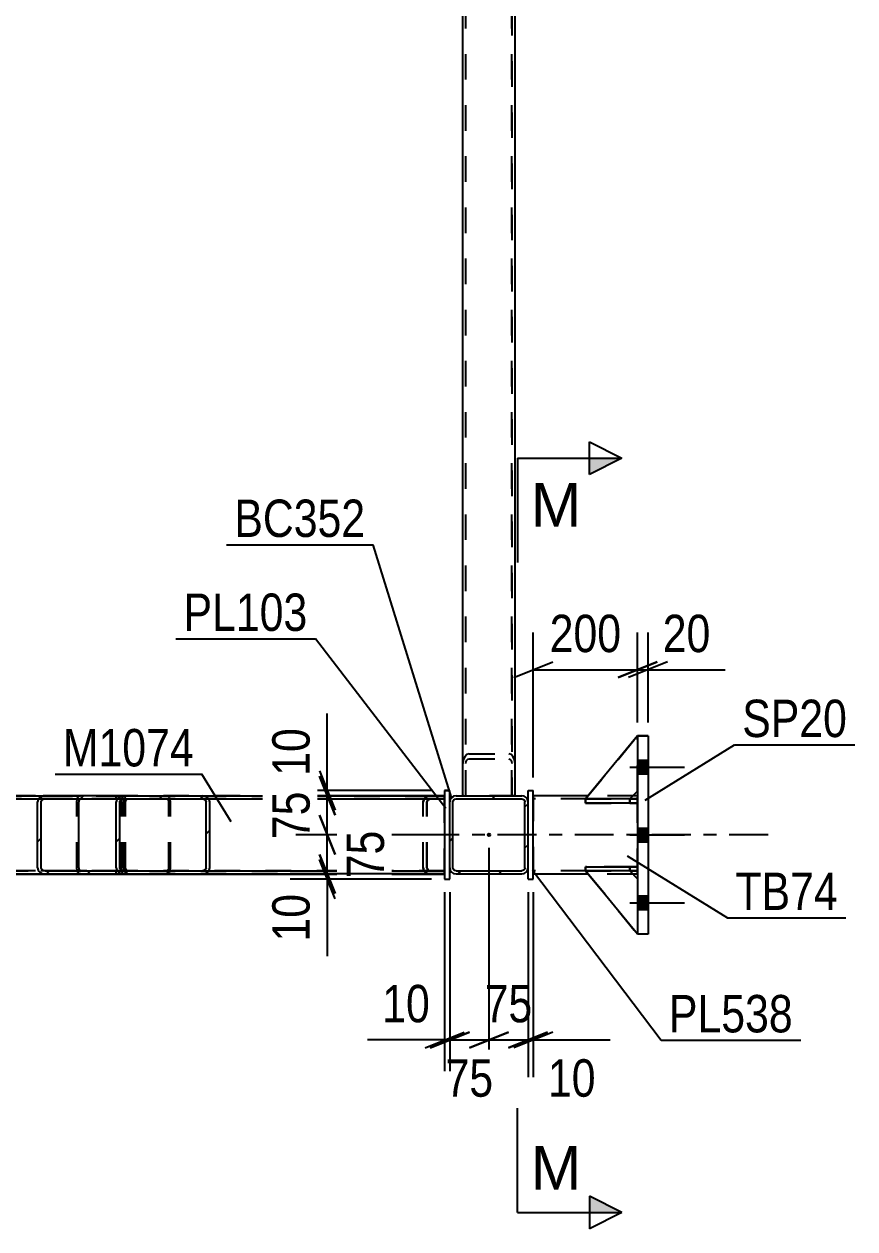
# Model space of a CAD drawing. Header units: millimetres. Extents: x -787 to 402, y -866 to -25.
# Drawn here: x 168.7 to 232.4, y -541.2 to -448.9 of the extents above; entities that cross this region are included whole.
import ezdxf

# ---------------------------------------------------------------- set-up
doc = ezdxf.new("R2010")
doc.units = ezdxf.units.MM
doc.linetypes.add('DXK_LINE_DOT2', pattern=[3.9198, 1.9599, -1.9599])
doc.linetypes.add('DXK_LINE_DOT3', pattern=[5.9187, 2.979, -0.9799, 0.9799, -0.9799])
doc.styles.add('Arial', font='arial.ttf', dxfattribs={"height": 0.2})
doc.styles.add('Arial Narrow', font='ARIALN.TTF', dxfattribs={"height": 0.2})

# ---------------------------------------------------------------- blocks, each defined once
blk = doc.blocks.new('Part-569028579-84318 - 84218')
at = {"color": 2, "linetype": 'Continuous'}
for p, q in [((200.903, -507.581), (201.303, -507.581)), ((200.903, -507.581), (200.903, -514.381)), ((201.303, -508.461), (201.303, -507.581)), ((201.303, -514.381), (201.303, -513.501)), ((200.903, -514.381), (201.303, -514.381))]:
    blk.add_line(p, q, dxfattribs=at)
at = {"color": 7, "linetype": 'DXK_LINE_DOT2'}
for p, q in [((201.303, -507.581), (200.903, -507.581)), ((201.303, -507.581), (201.303, -507.581)), ((201.303, -513.501), (201.303, -508.461)), ((200.903, -514.381), (201.303, -514.381))]:
    blk.add_line(p, q, dxfattribs=at)
blk = doc.blocks.new('Part-569028579-84336 - 84218')
at = {"color": 2, "linetype": 'Continuous'}
for p, q in [((215.703, -503.385), (216.503, -503.385)), ((215.703, -503.385), (215.703, -503.385)), ((215.703, -503.385), (215.703, -518.585)), ((216.503, -503.385), (216.503, -503.385)), ((216.503, -503.385), (216.503, -518.585)), ((216.503, -518.585), (215.703, -518.585))]:
    blk.add_line(p, q, dxfattribs=at)
at = {"color": 7, "linetype": 'DXK_LINE_DOT2'}
for p, q in [((216.503, -503.385), (215.703, -503.385)), ((215.703, -503.385), (215.703, -503.385)), ((216.503, -503.385), (216.503, -503.385)), ((216.503, -518.585), (215.703, -518.585))]:
    blk.add_line(p, q, dxfattribs=at)
blk = doc.blocks.new('Part-569028579-84247 - 84218')
at = {"linetype": 'Continuous'}
h = blk.add_hatch(dxfattribs=at)
h.set_pattern_fill('', scale=0.7, style=0, pattern_type=0)
h.set_pattern_definition([(45, (176.0824, -508.0173), (-1.57154, 1.57154), [])])
h.paths.add_polyline_path([(176.302, -507.981), (176.082, -508.017), (175.896, -508.121), (175.771, -508.277), (175.728, -508.461), (175.728, -513.501), (175.771, -513.684), (175.896, -513.84), (176.082, -513.944), (176.302, -513.981), (182.335, -513.981), (182.555, -513.944), (182.741, -513.84), (182.866, -513.684), (182.909, -513.501), (182.909, -508.461), (182.866, -508.277), (182.741, -508.121), (182.555, -508.017), (182.335, -507.981)])
h.paths.add_polyline_path([(182.335, -508.221), (182.445, -508.239), (182.538, -508.291), (182.6, -508.369), (182.622, -508.461), (182.622, -513.501), (182.6, -513.593), (182.538, -513.67), (182.445, -513.722), (182.335, -513.741), (176.302, -513.741), (176.192, -513.722), (176.099, -513.67), (176.037, -513.593), (176.015, -513.501), (176.015, -508.461), (176.037, -508.369), (176.099, -508.291), (176.192, -508.239), (176.302, -508.221)])
at = {"color": 2, "linetype": 'Continuous'}
for p, q in [((151.344, -507.981), (170.272, -507.981)), ((175.728, -507.981), (176.302, -507.981)), ((175.771, -508.277), (175.728, -508.461)), ((175.728, -513.501), (175.728, -508.461)), ((176.015, -508.461), (176.037, -508.369)), ((176.015, -513.501), (176.015, -508.461)), ((176.037, -508.369), (176.099, -508.291)), ((176.302, -507.981), (176.082, -508.017)), ((176.099, -508.291), (176.192, -508.239)), ((176.192, -508.239), (176.302, -508.221)), ((176.302, -507.981), (182.335, -507.981)), ((176.302, -508.221), (182.335, -508.221)), ((182.555, -508.017), (182.335, -507.981)), ((182.335, -508.221), (182.445, -508.239)), ((182.445, -508.239), (182.538, -508.291)), ((182.538, -508.291), (182.6, -508.369)), ((182.6, -508.369), (182.622, -508.461)), ((182.622, -513.501), (182.622, -508.461)), ((182.909, -508.461), (182.866, -508.277)), ((182.909, -513.501), (182.909, -508.461)), ((151.344, -513.981), (170.272, -513.981)), ((175.728, -513.501), (175.771, -513.684)), ((175.728, -513.981), (176.302, -513.981)), ((176.037, -513.593), (176.015, -513.501)), ((176.099, -513.67), (176.037, -513.593)), ((176.082, -513.944), (176.302, -513.981)), ((176.192, -513.722), (176.099, -513.67)), ((176.302, -513.741), (176.192, -513.722)), ((176.302, -513.741), (182.335, -513.741)), ((176.302, -513.981), (182.335, -513.981)), ((182.445, -513.722), (182.335, -513.741)), ((182.335, -513.981), (182.555, -513.944)), ((182.538, -513.67), (182.445, -513.722)), ((182.6, -513.593), (182.538, -513.67)), ((182.622, -513.501), (182.6, -513.593)), ((182.866, -513.684), (182.909, -513.501))]:
    blk.add_line(p, q, dxfattribs=at)
at = {"color": 7, "linetype": 'DXK_LINE_DOT2'}
for p, q in [((151.344, -513.981), (151.344, -507.981)), ((151.344, -507.981), (182.335, -507.981)), ((176.302, -508.221), (151.344, -508.221)), ((151.344, -508.221), (151.344, -508.221)), ((151.344, -508.221), (152.775, -508.221)), ((152.775, -507.981), (152.994, -508.017)), ((152.775, -508.221), (182.335, -508.221)), ((152.884, -508.239), (152.775, -508.221)), ((152.978, -508.291), (152.884, -508.239)), ((153.04, -508.369), (152.978, -508.291)), ((153.062, -508.461), (153.04, -508.369)), ((153.062, -513.501), (153.062, -508.461)), ((153.305, -508.277), (153.349, -508.461)), ((153.349, -513.501), (153.349, -508.461)), ((170.272, -507.981), (175.728, -507.981)), ((151.344, -513.741), (182.335, -513.741)), ((151.344, -513.741), (176.302, -513.741)), ((151.344, -513.981), (152.775, -513.981)), ((152.775, -513.741), (152.884, -513.722)), ((152.994, -513.944), (152.775, -513.981)), ((152.775, -513.981), (182.335, -513.981)), ((152.884, -513.722), (152.978, -513.67)), ((152.978, -513.67), (153.04, -513.593)), ((153.04, -513.593), (153.062, -513.501)), ((153.349, -513.501), (153.305, -513.684)), ((170.272, -513.981), (175.728, -513.981))]:
    blk.add_line(p, q, dxfattribs=at)
for centre, start, end in [((152.831, -508.529), 27.9463, 72.29883), ((152.831, -513.433), 287.70117, 332.0537)]:
    blk.add_arc(centre, 0.537, start, end, dxfattribs=at)
at = {"color": 2, "linetype": 'Continuous'}
for centre, start, end in [((176.246, -508.529), 107.70118, 152.05372), ((182.392, -508.529), 27.94632, 72.29883), ((176.246, -513.433), 207.94632, 252.29883), ((182.392, -513.433), 287.70118, 332.05372)]:
    blk.add_arc(centre, 0.537, start, end, dxfattribs=at)
blk = doc.blocks.new('Part-569028579-84248 - 84218')
at = {"linetype": 'Continuous'}
h = blk.add_hatch(dxfattribs=at)
h.set_pattern_fill('', scale=0.7, style=0, pattern_type=0)
h.set_pattern_definition([(45, (170.0518, -508.0173), (-1.57154, 1.57154), [])])
h.paths.add_polyline_path([(170.272, -507.981), (170.052, -508.017), (169.865, -508.121), (169.741, -508.277), (169.697, -508.461), (169.697, -513.501), (169.741, -513.684), (169.865, -513.84), (170.052, -513.944), (170.272, -513.981), (175.728, -513.981), (175.728, -513.741), (170.272, -513.741), (170.162, -513.722), (170.069, -513.67), (170.006, -513.593), (169.984, -513.501), (169.984, -508.461), (170.006, -508.369), (170.069, -508.291), (170.162, -508.239), (170.272, -508.221), (175.728, -508.221), (175.728, -507.981)])
at = {"color": 2, "linetype": 'Continuous'}
for p, q in [((169.741, -508.277), (169.697, -508.461)), ((169.697, -513.501), (169.697, -508.461)), ((169.984, -508.461), (170.006, -508.369)), ((169.984, -513.501), (169.984, -508.461)), ((170.006, -508.369), (170.069, -508.291)), ((170.272, -507.981), (170.052, -508.017)), ((170.069, -508.291), (170.162, -508.239)), ((170.162, -508.239), (170.272, -508.221)), ((175.728, -507.981), (170.272, -507.981)), ((170.272, -508.221), (175.728, -508.221)), ((172.867, -508.369), (172.856, -508.461)), ((172.856, -513.501), (172.856, -508.461)), ((172.898, -508.291), (172.867, -508.369)), ((172.945, -508.239), (172.898, -508.291)), ((173, -508.221), (172.945, -508.239)), ((175.728, -508.221), (175.728, -507.981)), ((169.697, -513.501), (169.741, -513.684)), ((170.006, -513.593), (169.984, -513.501)), ((170.069, -513.67), (170.006, -513.593)), ((170.052, -513.944), (170.272, -513.981)), ((170.162, -513.722), (170.069, -513.67)), ((170.272, -513.741), (170.162, -513.722)), ((170.272, -513.741), (175.728, -513.741)), ((170.272, -513.981), (175.728, -513.981)), ((172.856, -513.501), (172.867, -513.593)), ((172.867, -513.593), (172.898, -513.67)), ((172.898, -513.67), (172.945, -513.722)), ((172.945, -513.722), (173, -513.741)), ((175.728, -513.981), (175.728, -513.741))]:
    blk.add_line(p, q, dxfattribs=at)
at = {"color": 7, "linetype": 'DXK_LINE_DOT2'}
for p, q in [((173, -507.981), (170.272, -507.981)), ((170.272, -508.221), (173, -508.221)), ((172.712, -508.461), (172.734, -508.277)), ((172.712, -513.501), (172.712, -508.461)), ((172.734, -508.277), (172.797, -508.121)), ((172.797, -508.121), (172.89, -508.017)), ((172.89, -508.017), (173, -507.981)), ((175.728, -507.981), (173, -507.981)), ((173, -508.221), (175.728, -508.221)), ((170.272, -513.741), (173, -513.741)), ((170.272, -513.981), (173, -513.981)), ((172.734, -513.684), (172.712, -513.501)), ((172.797, -513.84), (172.734, -513.684)), ((172.89, -513.944), (172.797, -513.84)), ((173, -513.981), (172.89, -513.944)), ((173, -513.741), (175.728, -513.741)), ((173, -513.981), (175.728, -513.981))]:
    blk.add_line(p, q, dxfattribs=at)
at = {"color": 2, "linetype": 'Continuous'}
for centre, start, end in [((170.215, -508.529), 107.70117, 152.05369), ((170.215, -513.433), 207.94628, 252.29883)]:
    blk.add_arc(centre, 0.537, start, end, dxfattribs=at)
blk = doc.blocks.new('Bolt-569028579-84488 - 84218')
at = {"linetype": 'Continuous'}
for points in [[(216.503, -506.305), (216.503, -505.265), (215.703, -505.265), (215.703, -506.305)], [(216.503, -506.305), (216.503, -505.265), (215.703, -505.265), (215.703, -506.305)], [(216.503, -506.305), (216.503, -505.265), (215.703, -505.265), (215.703, -506.305)], [(216.503, -511.505), (216.503, -510.465), (215.703, -510.465), (215.703, -511.505)], [(216.503, -511.505), (216.503, -510.465), (215.703, -510.465), (215.703, -511.505)], [(216.503, -516.705), (216.503, -515.665), (215.703, -515.665), (215.703, -516.705)], [(216.503, -516.705), (216.503, -515.665), (215.703, -515.665), (215.703, -516.705)], [(216.503, -516.705), (216.503, -515.665), (215.703, -515.665), (215.703, -516.705)]]:
    blk.add_hatch(color=1, dxfattribs=at).paths.add_polyline_path(points)
at = {"color": 1, "linetype": 'Continuous'}
for p, q in [((215.103, -505.785), (219.303, -505.785)), ((215.103, -505.785), (219.303, -505.785)), ((215.103, -505.785), (219.303, -505.785)), ((215.703, -505.265), (216.503, -505.265)), ((215.703, -505.265), (216.503, -505.265)), ((215.703, -505.265), (216.503, -505.265)), ((215.703, -506.305), (216.503, -506.305)), ((215.703, -506.305), (216.503, -506.305)), ((215.703, -506.305), (216.503, -506.305)), ((215.703, -510.465), (216.503, -510.465)), ((215.703, -510.465), (216.503, -510.465)), ((215.103, -510.985), (219.303, -510.985)), ((215.103, -510.985), (219.303, -510.985)), ((215.703, -511.505), (216.503, -511.505)), ((215.703, -511.505), (216.503, -511.505)), ((215.703, -515.665), (216.503, -515.665)), ((215.703, -515.665), (216.503, -515.665)), ((215.703, -515.665), (216.503, -515.665)), ((215.103, -516.185), (219.303, -516.185)), ((215.103, -516.185), (219.303, -516.185)), ((215.103, -516.185), (219.303, -516.185)), ((215.703, -516.705), (216.503, -516.705)), ((215.703, -516.705), (216.503, -516.705)), ((215.703, -516.705), (216.503, -516.705))]:
    blk.add_line(p, q, dxfattribs=at)
blk = doc.blocks.new('Part-569028579-84249 - 84218')
at = {"color": 7, "linetype": 'DXK_LINE_DOT2'}
for p, q in [((176.408, -507.981), (199.847, -507.981)), ((199.847, -508.221), (176.408, -508.221)), ((182.441, -507.981), (200.903, -507.981)), ((182.441, -508.221), (200.903, -508.221)), ((199.313, -508.291), (199.273, -508.461)), ((199.273, -513.501), (199.273, -508.461)), ((199.317, -508.277), (199.313, -508.291)), ((199.56, -508.461), (199.582, -508.369)), ((199.56, -513.501), (199.56, -508.461)), ((199.582, -508.369), (199.644, -508.291)), ((199.847, -507.981), (199.627, -508.017)), ((199.644, -508.291), (199.737, -508.239)), ((199.737, -508.239), (199.847, -508.221)), ((199.847, -507.981), (200.903, -507.981)), ((200.903, -508.221), (199.847, -508.221)), ((200.903, -513.981), (200.903, -507.981)), ((200.903, -508.221), (200.903, -508.221)), ((176.408, -513.741), (200.903, -513.741)), ((199.847, -513.981), (176.408, -513.981)), ((182.441, -513.741), (200.903, -513.741)), ((182.441, -513.981), (200.903, -513.981)), ((199.273, -513.501), (199.295, -513.593)), ((199.295, -513.593), (199.317, -513.684)), ((199.582, -513.593), (199.56, -513.501)), ((199.644, -513.67), (199.582, -513.593)), ((199.627, -513.944), (199.847, -513.981)), ((199.644, -513.67), (199.677, -513.689)), ((199.677, -513.689), (199.737, -513.722)), ((199.737, -513.722), (199.847, -513.741)), ((200.903, -513.981), (199.847, -513.981)), ((200.903, -513.981), (200.903, -513.981))]:
    blk.add_line(p, q, dxfattribs=at)
for centre, start, end in [((199.791, -508.529), 107.70117, 152.0537), ((199.791, -513.433), 207.9463, 252.29883)]:
    blk.add_arc(centre, 0.537, start, end, dxfattribs=at)
blk = doc.blocks.new('Part-569028579-84250 - 84218')
at = {"color": 7, "linetype": 'DXK_LINE_DOT2'}
for p, q in [((176.016, -507.981), (151.344, -507.981)), ((151.344, -507.981), (151.344, -507.981)), ((151.344, -507.981), (170.166, -507.981)), ((151.344, -507.981), (151.344, -513.981)), ((175.817, -508.221), (151.344, -508.221)), ((151.344, -508.221), (170.166, -508.221)), ((152.979, -508.017), (152.759, -507.981)), ((152.759, -508.221), (152.869, -508.239)), ((152.869, -508.239), (152.962, -508.291)), ((152.962, -508.291), (153.025, -508.369)), ((153.025, -508.369), (153.046, -508.461)), ((153.046, -513.501), (153.046, -508.461)), ((153.334, -508.461), (153.29, -508.277)), ((153.334, -513.501), (153.334, -508.461)), ((176.016, -508.221), (175.817, -508.221)), ((176.016, -507.981), (176.126, -508.017)), ((176.071, -508.239), (176.016, -508.221)), ((176.118, -508.291), (176.071, -508.239)), ((176.149, -508.369), (176.118, -508.291)), ((176.126, -508.017), (176.219, -508.121)), ((176.16, -508.461), (176.149, -508.369)), ((176.16, -513.501), (176.16, -508.461)), ((176.219, -508.121), (176.281, -508.277)), ((176.281, -508.277), (176.303, -508.461)), ((176.303, -513.501), (176.303, -508.461)), ((151.344, -513.741), (170.166, -513.741)), ((151.344, -513.741), (152.759, -513.741)), ((151.344, -513.981), (176.016, -513.981)), ((151.344, -513.981), (170.166, -513.981)), ((152.869, -513.722), (152.759, -513.741)), ((175.816, -513.741), (152.759, -513.741)), ((152.759, -513.981), (152.979, -513.944)), ((152.962, -513.67), (152.869, -513.722)), ((153.025, -513.593), (152.962, -513.67)), ((153.046, -513.501), (153.025, -513.593)), ((153.29, -513.684), (153.312, -513.593)), ((153.312, -513.593), (153.334, -513.501)), ((176.016, -513.741), (175.816, -513.741)), ((176.016, -513.741), (176.071, -513.722)), ((176.126, -513.944), (176.016, -513.981)), ((176.071, -513.722), (176.118, -513.67)), ((176.118, -513.67), (176.149, -513.593)), ((176.219, -513.84), (176.126, -513.944)), ((176.149, -513.593), (176.16, -513.501)), ((176.281, -513.684), (176.219, -513.84)), ((176.303, -513.501), (176.281, -513.684))]:
    blk.add_line(p, q, dxfattribs=at)
for centre, start, end in [((152.816, -508.529), 27.9463, 72.29883), ((152.816, -513.433), 287.70118, 332.0537)]:
    blk.add_arc(centre, 0.537, start, end, dxfattribs=at)
blk = doc.blocks.new('Part-569028579-84259 - 84218')
at = {"color": 7, "linetype": 'DXK_LINE_DOT2'}
for p, q in [((200.903, -507.985), (151.344, -507.985)), ((151.344, -507.985), (151.344, -513.985)), ((151.344, -508.225), (200.903, -508.225)), ((200.903, -513.985), (200.903, -507.985)), ((200.903, -513.745), (151.344, -513.745))]:
    blk.add_line(p, q, dxfattribs=at)
at = {"color": 2, "linetype": 'Continuous'}
blk.add_line((151.344, -513.985), (200.903, -513.985), dxfattribs=at)
blk = doc.blocks.new('Part-569028579-84326 - 84218')
at = {"color": 2, "linetype": 'Continuous'}
for p, q in [((211.905, -507.985), (207.703, -507.985)), ((215.703, -507.985), (215.347, -507.985)), ((211.898, -513.985), (207.703, -513.985)), ((215.703, -513.985), (215.339, -513.985))]:
    blk.add_line(p, q, dxfattribs=at)
at = {"color": 7, "linetype": 'DXK_LINE_DOT2'}
for p, q in [((207.703, -507.985), (207.703, -513.985)), ((215.703, -508.225), (207.703, -508.225)), ((215.347, -507.985), (211.905, -507.985)), ((215.703, -513.985), (215.703, -507.985)), ((215.703, -513.745), (207.703, -513.745)), ((215.339, -513.985), (211.898, -513.985))]:
    blk.add_line(p, q, dxfattribs=at)
at = {"color": 7, "linetype": 'DXK_LINE_DOT3'}
blk.add_line((225.703, -510.985), (197.703, -510.985), dxfattribs=at)
blk = doc.blocks.new('Part-569028579-84262 - 84218')
at = {"color": 7, "linetype": 'DXK_LINE_DOT2'}
for p, q in [((202.303, -507.981), (202.303, -388.981)), ((202.543, -507.981), (202.543, -388.981)), ((206.063, -507.981), (206.063, -388.981)), ((206.303, -507.981), (206.303, -388.981)), ((202.444, -504.992), (202.34, -505.232)), ((202.599, -504.831), (202.444, -504.992)), ((202.783, -504.775), (202.599, -504.831)), ((202.783, -504.775), (205.823, -504.775)), ((206.007, -504.831), (205.823, -504.775)), ((206.162, -504.992), (206.007, -504.831)), ((206.267, -505.232), (206.162, -504.992)), ((202.34, -505.232), (202.303, -505.515)), ((202.543, -505.515), (202.561, -505.373)), ((202.561, -505.373), (202.613, -505.253)), ((202.613, -505.253), (202.691, -505.173)), ((202.691, -505.173), (202.783, -505.145)), ((202.783, -505.145), (205.823, -505.145)), ((205.823, -505.145), (205.915, -505.173)), ((205.915, -505.173), (205.993, -505.253)), ((205.993, -505.253), (206.045, -505.373)), ((206.045, -505.373), (206.063, -505.515)), ((206.303, -505.515), (206.267, -505.232)), ((202.303, -507.981), (206.303, -507.981))]:
    blk.add_line(p, q, dxfattribs=at)
blk = doc.blocks.new('Part-569028579-84331 - 84218')
at = {"color": 7, "linetype": 'DXK_LINE_DOT2'}
for p, q in [((215.703, -503.385), (211.703, -508.229)), ((211.703, -508.229), (215.703, -503.385)), ((215.703, -507.629), (215.703, -503.385)), ((215.103, -508.229), (215.703, -507.629)), ((215.103, -508.229), (215.703, -507.629)), ((211.703, -508.229), (215.103, -508.229)), ((211.703, -508.229), (211.703, -508.229)), ((215.103, -508.229), (211.703, -508.229)), ((215.103, -508.229), (215.103, -508.229))]:
    blk.add_line(p, q, dxfattribs=at)
blk = doc.blocks.new('Part-569028579-84267 - 84218')
at = {"color": 7, "linetype": 'DXK_LINE_DOT2'}
for p, q in [((202.543, -507.981), (202.543, -388.981)), ((206.063, -388.981), (206.063, -507.981)), ((206.303, -507.981), (202.303, -507.981))]:
    blk.add_line(p, q, dxfattribs=at)
at = {"color": 2, "linetype": 'Continuous'}
for p, q in [((202.303, -507.981), (202.303, -396.228)), ((206.303, -507.981), (206.303, -396.228))]:
    blk.add_line(p, q, dxfattribs=at)
blk = doc.blocks.new('Part-569028579-84278 - 84218')
at = {"linetype": 'Continuous'}
h = blk.add_hatch(dxfattribs=at)
h.set_pattern_fill('', scale=0.7, style=0, pattern_type=0)
h.set_pattern_definition([(45, (201.5994, -508.0174), (-1.57154, 1.57154), [])])
h.paths.add_polyline_path([(201.783, -507.981), (201.599, -508.017), (201.444, -508.121), (201.34, -508.277), (201.303, -508.461), (201.303, -513.501), (201.34, -513.685), (201.444, -513.84), (201.599, -513.944), (201.783, -513.981), (206.823, -513.981), (207.007, -513.944), (207.162, -513.84), (207.267, -513.685), (207.303, -513.501), (207.303, -508.461), (207.267, -508.277), (207.162, -508.121), (207.007, -508.017), (206.823, -507.981)])
h.paths.add_polyline_path([(206.823, -508.221), (206.915, -508.239), (206.993, -508.291), (207.045, -508.369), (207.063, -508.461), (207.063, -513.501), (207.045, -513.593), (206.993, -513.671), (206.915, -513.723), (206.823, -513.741), (201.783, -513.741), (201.691, -513.723), (201.613, -513.671), (201.561, -513.593), (201.543, -513.501), (201.543, -508.461), (201.561, -508.369), (201.613, -508.291), (201.691, -508.239), (201.783, -508.221)])
blk.add_hatch(color=30, dxfattribs=at).paths.add_polyline_path([(204.303, -511.081, -1), (204.303, -510.881, -1)])
at = {"color": 2, "linetype": 'Continuous'}
for p, q in [((201.34, -508.277), (201.303, -508.461)), ((201.303, -508.461), (201.303, -508.461)), ((201.303, -513.501), (201.303, -508.461)), ((201.543, -508.461), (201.561, -508.369)), ((201.543, -508.461), (201.543, -508.461)), ((201.543, -513.501), (201.543, -508.461)), ((201.561, -508.369), (201.613, -508.291)), ((201.783, -507.981), (201.599, -508.017)), ((201.613, -508.291), (201.691, -508.239)), ((201.691, -508.239), (201.783, -508.221)), ((201.783, -507.981), (201.783, -507.981)), ((201.783, -507.981), (206.823, -507.981)), ((201.783, -508.221), (201.783, -508.221)), ((201.783, -508.221), (206.823, -508.221)), ((206.823, -507.981), (206.823, -507.981)), ((207.007, -508.017), (206.823, -507.981)), ((206.823, -508.221), (206.823, -508.221)), ((206.823, -508.221), (206.915, -508.239)), ((206.915, -508.239), (206.993, -508.291)), ((206.993, -508.291), (207.045, -508.369)), ((207.045, -508.369), (207.063, -508.461)), ((207.063, -508.461), (207.063, -508.461)), ((207.063, -513.501), (207.063, -508.461)), ((207.303, -508.461), (207.267, -508.277)), ((207.303, -508.461), (207.303, -508.461)), ((207.303, -513.501), (207.303, -508.461)), ((201.303, -513.501), (201.303, -513.501)), ((201.303, -513.501), (201.34, -513.685)), ((201.543, -513.501), (201.543, -513.501)), ((201.561, -513.593), (201.543, -513.501)), ((201.613, -513.671), (201.561, -513.593)), ((201.599, -513.944), (201.783, -513.981)), ((201.691, -513.723), (201.613, -513.671)), ((201.783, -513.741), (201.691, -513.723)), ((201.783, -513.741), (201.783, -513.741)), ((201.783, -513.741), (206.823, -513.741)), ((201.783, -513.981), (201.783, -513.981)), ((201.783, -513.981), (206.823, -513.981)), ((206.915, -513.723), (206.823, -513.741)), ((206.823, -513.741), (206.823, -513.741)), ((206.823, -513.981), (207.007, -513.944)), ((206.823, -513.981), (206.823, -513.981)), ((206.993, -513.671), (206.915, -513.723)), ((207.045, -513.593), (206.993, -513.671)), ((207.063, -513.501), (207.045, -513.593)), ((207.063, -513.501), (207.063, -513.501)), ((207.267, -513.685), (207.303, -513.501)), ((207.303, -513.501), (207.303, -513.501))]:
    blk.add_line(p, q, dxfattribs=at)
at = {"color": 30, "linetype": 'DXK_LINE_DOT3'}
blk.add_line((204.303, -510.981), (204.303, -510.981), dxfattribs=at)
at = {"color": 30, "linetype": 'Continuous'}
blk.add_circle((204.303, -510.981), 0.1, dxfattribs=at)
at = {"color": 2, "linetype": 'Continuous'}
for centre, start, end in [((201.783, -508.461), 112.5, 157.5), ((206.823, -508.461), 22.5, 67.5), ((201.783, -513.501), 202.5, 247.5), ((206.823, -513.501), 292.5, 337.5)]:
    blk.add_arc(centre, 0.48, start, end, dxfattribs=at)
blk = doc.blocks.new('Part-569028579-84304 - 84218')
at = {"color": 7, "linetype": 'DXK_LINE_DOT2'}
for p, q in [((176.325, -508.277), (176.303, -508.461)), ((176.303, -513.501), (176.303, -508.461)), ((176.387, -508.121), (176.325, -508.277)), ((176.481, -508.017), (176.387, -508.121)), ((176.447, -508.461), (176.458, -508.369)), ((176.447, -513.501), (176.447, -508.461)), ((176.458, -508.369), (176.489, -508.291)), ((176.591, -507.981), (176.481, -508.017)), ((176.489, -508.291), (176.536, -508.239)), ((176.536, -508.239), (176.591, -508.221)), ((176.591, -507.981), (200.903, -507.981)), ((176.591, -507.981), (179.607, -507.981)), ((176.591, -508.221), (179.607, -508.221)), ((176.591, -508.221), (200.903, -508.221)), ((179.607, -507.981), (182.335, -507.981)), ((179.717, -508.017), (179.607, -507.981)), ((179.607, -508.221), (200.903, -508.221)), ((179.607, -508.221), (179.662, -508.239)), ((179.662, -508.239), (179.708, -508.291)), ((179.708, -508.291), (179.74, -508.369)), ((179.81, -508.121), (179.717, -508.017)), ((179.74, -508.369), (179.75, -508.461)), ((179.75, -513.501), (179.75, -508.461)), ((179.872, -508.277), (179.81, -508.121)), ((179.894, -508.461), (179.872, -508.277)), ((179.894, -513.501), (179.894, -508.461)), ((199.257, -508.461), (199.301, -508.277)), ((199.257, -513.501), (199.257, -508.461)), ((199.567, -508.369), (199.545, -508.461)), ((199.545, -513.501), (199.545, -508.461)), ((199.629, -508.291), (199.567, -508.369)), ((199.612, -508.017), (199.832, -507.981)), ((199.629, -508.291), (199.654, -508.277)), ((199.654, -508.277), (199.722, -508.239)), ((199.722, -508.239), (199.832, -508.221)), ((200.903, -513.981), (200.903, -507.981)), ((176.303, -513.501), (176.325, -513.684)), ((176.325, -513.684), (176.387, -513.84)), ((176.387, -513.84), (176.481, -513.944)), ((176.458, -513.593), (176.447, -513.501)), ((176.489, -513.67), (176.458, -513.593)), ((176.481, -513.944), (176.591, -513.981)), ((176.536, -513.722), (176.489, -513.67)), ((176.591, -513.741), (176.536, -513.722)), ((176.591, -513.741), (179.607, -513.741)), ((176.591, -513.741), (200.903, -513.741)), ((176.591, -513.981), (200.903, -513.981)), ((176.591, -513.981), (179.607, -513.981)), ((179.662, -513.722), (179.607, -513.741)), ((179.607, -513.741), (200.903, -513.741)), ((179.607, -513.981), (179.717, -513.944)), ((179.607, -513.981), (182.335, -513.981)), ((179.708, -513.67), (179.662, -513.722)), ((179.74, -513.593), (179.708, -513.67)), ((179.717, -513.944), (179.81, -513.84)), ((179.75, -513.501), (179.74, -513.593)), ((179.81, -513.84), (179.872, -513.684)), ((179.872, -513.684), (179.894, -513.501)), ((199.301, -513.684), (199.257, -513.501)), ((199.545, -513.501), (199.567, -513.593)), ((199.567, -513.593), (199.629, -513.67)), ((199.832, -513.981), (199.612, -513.944)), ((199.629, -513.67), (199.654, -513.684)), ((199.654, -513.684), (199.722, -513.722)), ((199.722, -513.722), (199.832, -513.741))]:
    blk.add_line(p, q, dxfattribs=at)
at = {"color": 2, "linetype": 'Continuous'}
for p, q in [((182.335, -507.981), (200.903, -507.981)), ((182.335, -513.981), (200.903, -513.981))]:
    blk.add_line(p, q, dxfattribs=at)
at = {"color": 7, "linetype": 'DXK_LINE_DOT2'}
for centre, start, end in [((199.775, -508.529), 107.70118, 152.0537), ((199.775, -513.433), 207.9463, 252.29883)]:
    blk.add_arc(centre, 0.537, start, end, dxfattribs=at)
blk = doc.blocks.new('Part-569028579-84327 - 84218')
at = {"color": 2, "linetype": 'Continuous'}
for p, q in [((207.303, -507.585), (207.303, -507.585)), ((207.303, -507.585), (207.703, -507.585)), ((207.303, -508.461), (207.303, -507.585)), ((207.703, -507.585), (207.703, -507.585)), ((207.703, -514.385), (207.703, -507.585)), ((207.303, -514.385), (207.303, -513.501)), ((207.303, -514.385), (207.303, -514.385)), ((207.303, -514.385), (207.703, -514.385)), ((207.703, -514.385), (207.703, -514.385))]:
    blk.add_line(p, q, dxfattribs=at)
at = {"color": 7, "linetype": 'DXK_LINE_DOT2'}
for p, q in [((207.303, -507.585), (207.703, -507.585)), ((207.303, -513.501), (207.303, -508.461)), ((207.303, -514.385), (207.703, -514.385))]:
    blk.add_line(p, q, dxfattribs=at)
blk = doc.blocks.new('Part-569028579-84328 - 84218')
at = {"color": 2, "linetype": 'Continuous'}
for p, q in [((211.703, -513.749), (211.703, -513.749)), ((215.103, -513.749), (211.703, -513.749)), ((215.703, -518.585), (211.703, -513.749)), ((215.103, -513.749), (215.103, -513.749)), ((215.103, -513.749), (215.703, -514.349))]:
    blk.add_line(p, q, dxfattribs=at)
at = {"color": 7, "linetype": 'DXK_LINE_DOT2'}
for p, q in [((211.703, -513.749), (215.103, -513.749)), ((215.703, -518.585), (211.703, -513.749)), ((215.103, -513.749), (215.703, -514.349)), ((215.703, -514.349), (215.703, -518.585))]:
    blk.add_line(p, q, dxfattribs=at)
blk = doc.blocks.new('Part-569028579-84329 - 84218')
at = {"color": 7, "linetype": 'DXK_LINE_DOT2'}
for p, q in [((211.703, -513.749), (215.103, -513.749)), ((215.703, -518.585), (211.703, -513.749)), ((211.703, -513.749), (211.703, -513.749)), ((215.103, -513.749), (211.703, -513.749)), ((211.703, -513.749), (215.703, -518.585)), ((215.103, -513.749), (215.703, -514.349)), ((215.103, -513.749), (215.103, -513.749)), ((215.703, -514.349), (215.103, -513.749)), ((215.703, -514.349), (215.703, -518.585))]:
    blk.add_line(p, q, dxfattribs=at)
blk = doc.blocks.new('Part-569028579-84330 - 84218')
at = {"color": 2, "linetype": 'Continuous'}
for p, q in [((215.703, -503.385), (211.703, -508.229)), ((215.107, -508.225), (215.703, -507.629)), ((212.034, -508.229), (211.703, -508.229)), ((211.703, -508.229), (211.703, -508.229))]:
    blk.add_line(p, q, dxfattribs=at)
at = {"color": 7, "linetype": 'DXK_LINE_DOT2'}
for p, q in [((211.703, -508.229), (215.703, -503.385)), ((215.703, -507.629), (215.703, -503.385)), ((215.103, -508.229), (215.703, -507.629)), ((215.103, -508.229), (211.703, -508.229)), ((215.103, -508.229), (212.034, -508.229)), ((215.103, -508.229), (215.107, -508.225)), ((215.103, -508.229), (215.103, -508.229))]:
    blk.add_line(p, q, dxfattribs=at)
blk = doc.blocks.new('Part-569028579-84332 - 84218')
at = {"color": 2, "linetype": 'Continuous'}
for p, q in [((211.704, -513.425), (215.703, -513.425)), ((211.704, -513.425), (211.704, -513.745)), ((215.703, -513.745), (211.704, -513.745)), ((215.703, -513.425), (215.704, -513.425)), ((215.703, -513.425), (215.703, -513.745)), ((215.703, -513.745), (215.704, -513.745))]:
    blk.add_line(p, q, dxfattribs=at)
at = {"color": 7, "linetype": 'DXK_LINE_DOT2'}
for p, q in [((215.104, -513.425), (211.704, -513.425)), ((211.704, -513.745), (215.104, -513.745)), ((215.704, -513.425), (215.104, -513.425)), ((215.104, -513.425), (215.104, -513.745)), ((215.104, -513.745), (215.704, -513.745)), ((215.704, -513.425), (215.704, -513.745))]:
    blk.add_line(p, q, dxfattribs=at)
blk = doc.blocks.new('Part-569028579-84333 - 84218')
at = {"color": 2, "linetype": 'Continuous'}
for p, q in [((211.707, -508.225), (211.704, -508.225)), ((211.704, -508.225), (211.704, -508.545)), ((215.703, -508.545), (211.704, -508.545)), ((215.703, -508.225), (212.034, -508.225)), ((215.703, -508.225), (215.704, -508.225)), ((215.703, -508.225), (215.703, -508.545)), ((215.703, -508.545), (215.704, -508.545))]:
    blk.add_line(p, q, dxfattribs=at)
at = {"color": 7, "linetype": 'DXK_LINE_DOT2'}
for p, q in [((211.704, -508.545), (215.104, -508.545)), ((212.034, -508.225), (211.707, -508.225)), ((215.104, -508.225), (211.707, -508.225)), ((215.104, -508.225), (215.704, -508.225)), ((215.104, -508.225), (215.104, -508.545)), ((215.104, -508.545), (215.704, -508.545)), ((215.704, -508.225), (215.704, -508.545))]:
    blk.add_line(p, q, dxfattribs=at)
blk = doc.blocks.new('Part-569028579-84334 - 84218')
at = {"color": 7, "linetype": 'DXK_LINE_DOT2'}
for p, q in [((211.704, -513.745), (211.704, -513.425)), ((211.704, -513.425), (215.104, -513.425)), ((215.704, -513.425), (211.704, -513.425)), ((215.104, -513.745), (211.704, -513.745)), ((211.704, -513.745), (215.704, -513.745)), ((215.104, -513.745), (215.104, -513.425)), ((215.104, -513.425), (215.704, -513.425)), ((215.704, -513.745), (215.104, -513.745)), ((215.704, -513.745), (215.704, -513.425)), ((215.704, -513.745), (215.704, -513.745))]:
    blk.add_line(p, q, dxfattribs=at)
blk = doc.blocks.new('Part-569028579-84335 - 84218')
at = {"color": 7, "linetype": 'DXK_LINE_DOT2'}
for p, q in [((211.704, -508.545), (211.704, -508.225)), ((211.704, -508.225), (215.104, -508.225)), ((215.704, -508.225), (211.704, -508.225)), ((215.104, -508.545), (211.704, -508.545)), ((211.704, -508.545), (215.704, -508.545)), ((215.104, -508.545), (215.104, -508.225)), ((215.104, -508.225), (215.704, -508.225)), ((215.704, -508.545), (215.104, -508.545)), ((215.704, -508.545), (215.704, -508.225)), ((215.704, -508.545), (215.704, -508.545))]:
    blk.add_line(p, q, dxfattribs=at)
blk = doc.blocks.new('StraightDimension-569028579-88871 - 84218')
at = {"color": 7, "linetype": 'Continuous'}
for p, q in [((215.703, -502.385), (215.703, -495.479)), ((216.503, -502.385), (216.503, -495.479)), ((214.203, -498.929), (217.203, -497.729)), ((218.003, -497.729), (215.003, -498.929)), ((215.703, -498.329), (216.503, -498.329)), ((216.503, -498.329), (222.41, -498.329)), ((216.503, -498.329), (222.41, -498.329))]:
    blk.add_line(p, q, dxfattribs=at)
at = {"color": 0}
blk.add_wipeout([(221.885, -497.579), (221.885, -493.379), (217.028, -493.379), (217.028, -497.579)], dxfattribs=at)
at = {"color": 3, "style": 'Arial Narrow'}
blk.add_text('20', height=2.8633, dxfattribs=at).set_placement((217.628, -496.979))
blk = doc.blocks.new('StraightDimension-569028579-88807 - 84218')
at = {"color": 7, "linetype": 'Continuous'}
for p, q in [((204.303, -511.981), (204.303, -529.097)), ((207.303, -515.385), (207.303, -529.097)), ((202.803, -527.297), (205.803, -526.097)), ((208.803, -526.097), (205.803, -527.297)), ((204.303, -526.697), (207.303, -526.697))]:
    blk.add_line(p, q, dxfattribs=at)
at = {"color": 0}
blk.add_wipeout([(208.231, -525.947), (208.231, -521.747), (203.375, -521.747), (203.375, -525.947)], dxfattribs=at)
at = {"color": 3, "style": 'Arial Narrow'}
blk.add_text('75', height=2.8633, dxfattribs=at).set_placement((203.975, -525.347))
blk = doc.blocks.new('StraightDimension-569028579-88808 - 84218')
at = {"color": 7, "linetype": 'Continuous'}
for p, q in [((204.303, -511.981), (204.303, -529.547)), ((201.303, -515.381), (201.303, -529.547)), ((199.803, -527.297), (202.803, -526.097)), ((205.803, -526.097), (202.803, -527.297)), ((201.303, -526.697), (204.303, -526.697))]:
    blk.add_line(p, q, dxfattribs=at)
at = {"color": 0}
blk.add_wipeout([(205.231, -531.647), (205.231, -527.447), (200.375, -527.447), (200.375, -531.647)], dxfattribs=at)
at = {"color": 3, "style": 'Arial Narrow'}
blk.add_text('75', height=2.8633, dxfattribs=at).set_placement((200.975, -531.047))
blk = doc.blocks.new('StraightDimension-569028579-88743 - 84218')
at = {"color": 7, "linetype": 'Continuous'}
for p, q in [((191.907, -507.581), (191.907, -501.674)), ((191.907, -507.581), (191.907, -501.674)), ((191.307, -506.081), (192.507, -509.081)), ((192.507, -509.485), (191.307, -506.485)), ((199.903, -507.581), (189.057, -507.581)), ((191.907, -507.985), (191.907, -507.581)), ((199.903, -507.985), (189.057, -507.985))]:
    blk.add_line(p, q, dxfattribs=at)
at = {"color": 0}
blk.add_wipeout([(191.157, -502.199), (186.957, -502.199), (186.957, -507.056), (191.157, -507.056)], dxfattribs=at)
at = {"color": 3, "style": 'Arial Narrow'}
blk.add_text('10', height=2.8633, rotation=90.00021, dxfattribs=at).set_placement((190.557, -506.456))
blk = doc.blocks.new('StraightDimension-569028579-88744 - 84218')
at = {"color": 7, "linetype": 'Continuous'}
for p, q in [((191.307, -506.485), (192.507, -509.485)), ((199.903, -507.985), (189.057, -507.985)), ((191.907, -510.985), (191.907, -507.985)), ((192.507, -512.485), (191.307, -509.485)), ((199.903, -510.985), (189.057, -510.985))]:
    blk.add_line(p, q, dxfattribs=at)
at = {"color": 0}
blk.add_wipeout([(191.157, -507.057), (186.957, -507.057), (186.957, -511.913), (191.157, -511.913)], dxfattribs=at)
at = {"color": 3, "style": 'Arial Narrow'}
blk.add_text('75', height=2.8633, rotation=90.00021, dxfattribs=at).set_placement((190.557, -511.313))
blk = doc.blocks.new('StraightDimension-569028579-88745 - 84218')
at = {"color": 7, "linetype": 'Continuous'}
for p, q in [((191.307, -509.485), (192.507, -512.485)), ((199.903, -510.985), (189.507, -510.985)), ((191.907, -513.981), (191.907, -510.985)), ((192.507, -515.481), (191.307, -512.481)), ((199.903, -513.981), (189.507, -513.981))]:
    blk.add_line(p, q, dxfattribs=at)
at = {"color": 0}
blk.add_wipeout([(196.857, -510.055), (192.657, -510.055), (192.657, -514.911), (196.857, -514.911)], dxfattribs=at)
at = {"color": 3, "style": 'Arial Narrow'}
blk.add_text('75', height=2.8633, rotation=90.00021, dxfattribs=at).set_placement((196.257, -514.311))
blk = doc.blocks.new('StraightDimension-569028579-88746 - 84218')
at = {"color": 7, "linetype": 'Continuous'}
for p, q in [((191.307, -512.481), (192.507, -515.481)), ((192.507, -515.881), (191.307, -512.881)), ((199.903, -513.981), (189.057, -513.981)), ((191.907, -514.381), (191.907, -513.981)), ((199.903, -514.381), (189.057, -514.381)), ((191.907, -514.381), (191.907, -520.287)), ((191.907, -514.381), (191.907, -520.287))]:
    blk.add_line(p, q, dxfattribs=at)
at = {"color": 0}
blk.add_wipeout([(191.157, -514.906), (186.957, -514.906), (186.957, -519.762), (191.157, -519.762)], dxfattribs=at)
at = {"color": 3, "style": 'Arial Narrow'}
blk.add_text('10', height=2.8633, rotation=90.00021, dxfattribs=at).set_placement((190.557, -519.162))
blk = doc.blocks.new('StraightDimension-569028579-88806 - 84218')
at = {"color": 7, "linetype": 'Continuous'}
for p, q in [((207.303, -515.385), (207.303, -529.547)), ((207.703, -515.385), (207.703, -529.547)), ((205.803, -527.297), (208.803, -526.097)), ((209.203, -526.097), (206.203, -527.297)), ((207.303, -526.697), (207.703, -526.697)), ((207.703, -526.697), (213.609, -526.697)), ((207.703, -526.697), (213.609, -526.697))]:
    blk.add_line(p, q, dxfattribs=at)
at = {"color": 0}
blk.add_wipeout([(213.084, -531.647), (213.084, -527.447), (208.228, -527.447), (208.228, -531.647)], dxfattribs=at)
at = {"color": 3, "style": 'Arial Narrow'}
blk.add_text('10', height=2.8633, dxfattribs=at).set_placement((208.828, -531.047))
blk = doc.blocks.new('StraightDimension-569028579-88809 - 84218')
at = {"color": 7, "linetype": 'Continuous'}
for p, q in [((200.903, -515.381), (200.903, -529.097)), ((201.303, -515.381), (201.303, -529.097)), ((199.403, -527.297), (202.403, -526.097)), ((202.803, -526.097), (199.803, -527.297)), ((200.903, -526.697), (194.997, -526.697)), ((200.903, -526.697), (194.997, -526.697)), ((200.903, -526.697), (201.303, -526.697))]:
    blk.add_line(p, q, dxfattribs=at)
at = {"color": 0}
blk.add_wipeout([(200.378, -525.947), (200.378, -521.747), (195.522, -521.747), (195.522, -525.947)], dxfattribs=at)
at = {"color": 3, "style": 'Arial Narrow'}
blk.add_text('10', height=2.8633, dxfattribs=at).set_placement((196.122, -525.347))
blk = doc.blocks.new('StraightDimension-569028579-88872 - 84218')
at = {"color": 7, "linetype": 'Continuous'}
for p, q in [((207.703, -506.585), (207.703, -495.479)), ((215.703, -502.385), (215.703, -495.479)), ((206.203, -498.929), (209.203, -497.729)), ((207.703, -498.329), (215.703, -498.329)), ((217.203, -497.729), (214.203, -498.929))]:
    blk.add_line(p, q, dxfattribs=at)
at = {"color": 0}
blk.add_wipeout([(215.045, -497.579), (215.045, -493.379), (208.361, -493.379), (208.361, -497.579)], dxfattribs=at)
at = {"color": 3, "style": 'Arial Narrow'}
blk.add_text('200', height=2.8633, dxfattribs=at).set_placement((208.961, -496.979))
blk = doc.blocks.new('Mark-569028579-88903 - 84218')
at = {"color": 30, "linetype": 'Continuous'}
for p, q in [((214.91, -512.588), (222.603, -517.341)), ((222.603, -517.341), (231.658, -517.341))]:
    blk.add_line(p, q, dxfattribs=at)
at = {"color": 0}
blk.add_wipeout([(231.058, -516.741), (231.058, -513.741), (223.203, -513.741), (223.203, -516.741)], dxfattribs=at)
blk.add_wipeout([(231.058, -516.741), (231.058, -513.741), (223.203, -513.741), (223.203, -516.741)], dxfattribs=at)
at = {"color": 3, "style": 'Arial Narrow'}
blk.add_text('TB74', height=2.8633, dxfattribs=at).set_placement((223.203, -516.741))
blk = doc.blocks.new('Mark-569028579-88906 - 84218')
at = {"color": 30, "linetype": 'Continuous'}
for p, q in [((207.644, -513.694), (217.505, -526.719)), ((217.505, -526.719), (228.209, -526.719))]:
    blk.add_line(p, q, dxfattribs=at)
at = {"color": 0}
blk.add_wipeout([(227.609, -526.119), (227.609, -523.119), (218.105, -523.119), (218.105, -526.119)], dxfattribs=at)
blk.add_wipeout([(227.609, -526.119), (227.609, -523.119), (218.105, -523.119), (218.105, -526.119)], dxfattribs=at)
at = {"color": 3, "style": 'Arial Narrow'}
blk.add_text('PL538', height=2.8633, dxfattribs=at).set_placement((218.105, -526.119))
blk = doc.blocks.new('Mark-569028579-88909 - 84218')
at = {"color": 30, "linetype": 'Continuous'}
for p, q in [((216.277, -508.332), (223.124, -504.089)), ((223.124, -504.089), (232.363, -504.089))]:
    blk.add_line(p, q, dxfattribs=at)
at = {"color": 0}
blk.add_wipeout([(231.763, -503.489), (231.763, -500.489), (223.724, -500.489), (223.724, -503.489)], dxfattribs=at)
blk.add_wipeout([(231.763, -503.489), (231.763, -500.489), (223.724, -500.489), (223.724, -503.489)], dxfattribs=at)
at = {"color": 3, "style": 'Arial Narrow'}
blk.add_text('SP20', height=2.8633, dxfattribs=at).set_placement((223.724, -503.489))
blk = doc.blocks.new('SectionMark-569028579-89470 - 84218')
at = {"linetype": 'Continuous'}
for points in [[(212.003, -483.366), (212.003, -482.116), (214.503, -482.116)], [(212.003, -539.93), (212.003, -538.68), (214.503, -539.93)]]:
    blk.add_hatch(color=6, dxfattribs=at).paths.add_polyline_path(points)
at = {"color": 6, "linetype": 'Continuous'}
for p, q in [((212.003, -483.366), (212.003, -480.866)), ((212.003, -480.866), (214.503, -482.116)), ((206.503, -482.116), (206.503, -490.116)), ((206.503, -482.116), (214.503, -482.116)), ((214.503, -482.116), (212.003, -483.366)), ((206.503, -539.93), (206.503, -531.93)), ((214.503, -539.93), (212.003, -538.68)), ((212.003, -538.68), (212.003, -541.18)), ((206.503, -539.93), (214.503, -539.93)), ((214.503, -539.93), (212.003, -541.18))]:
    blk.add_line(p, q, dxfattribs=at)
at = {"color": 0, "linetype": 'Continuous'}
for points in [[(211.39, -487.366), (211.39, -483.866), (207.503, -483.866), (207.503, -487.366)], [(211.39, -538.18), (211.39, -534.68), (207.503, -534.68), (207.503, -538.18)]]:
    blk.add_wipeout(points, dxfattribs=at)
at = {"color": 3, "linetype": 'Continuous', "style": 'Arial'}
for p in [(207.503, -487.366), (207.503, -538.18)]:
    blk.add_text('M', height=3.343, dxfattribs=at).set_placement(p)
blk = doc.blocks.new('Mark-569028579-90432 - 84218')
at = {"color": 30, "linetype": 'Continuous'}
for p in [(184.184, -488.753), (201.433, -508.11)]:
    blk.add_line(p, (195.433, -488.753), dxfattribs=at)
at = {"color": 0}
blk.add_wipeout([(194.833, -488.153), (194.833, -485.153), (184.784, -485.153), (184.784, -488.153)], dxfattribs=at)
blk.add_wipeout([(194.833, -488.153), (194.833, -485.153), (184.784, -485.153), (184.784, -488.153)], dxfattribs=at)
at = {"color": 3, "style": 'Arial Narrow'}
blk.add_text('BC352', height=2.8633, dxfattribs=at).set_placement((184.784, -488.153))
blk = doc.blocks.new('Mark-569028579-90435 - 84218')
at = {"color": 30, "linetype": 'Continuous'}
for p in [(171.037, -506.336), (184.528, -509.992)]:
    blk.add_line(p, (182.289, -506.336), dxfattribs=at)
at = {"color": 0}
blk.add_wipeout([(181.689, -505.736), (181.689, -502.736), (171.637, -502.736), (171.637, -505.736)], dxfattribs=at)
blk.add_wipeout([(181.689, -505.736), (181.689, -502.736), (171.637, -502.736), (171.637, -505.736)], dxfattribs=at)
at = {"color": 3, "style": 'Arial Narrow'}
blk.add_text('M1074', height=2.8633, dxfattribs=at).set_placement((171.637, -505.736))
blk = doc.blocks.new('Mark-569028579-90438 - 84218')
at = {"color": 30, "linetype": 'Continuous'}
for p in [(180.291, -495.953), (200.995, -508.952)]:
    blk.add_line(p, (190.995, -495.953), dxfattribs=at)
at = {"color": 0}
blk.add_wipeout([(190.395, -495.353), (190.395, -492.353), (180.891, -492.353), (180.891, -495.353)], dxfattribs=at)
blk.add_wipeout([(190.395, -495.353), (190.395, -492.353), (180.891, -492.353), (180.891, -495.353)], dxfattribs=at)
at = {"color": 3, "style": 'Arial Narrow'}
blk.add_text('PL103', height=2.8633, dxfattribs=at).set_placement((180.891, -495.353))

msp = doc.modelspace()

# ---------------------------------------------------------------- block references
for name in ['Part-569028579-84262 - 84218', 'Part-569028579-84267 - 84218', 'StraightDimension-569028579-88871 - 84218', 'Part-569028579-84331 - 84218', 'Part-569028579-84330 - 84218', 'Part-569028579-84336 - 84218', 'Bolt-569028579-84488 - 84218', 'Part-569028579-84318 - 84218', 'Part-569028579-84327 - 84218', 'Part-569028579-84247 - 84218', 'Part-569028579-84250 - 84218', 'Part-569028579-84259 - 84218', 'Part-569028579-84248 - 84218', 'Part-569028579-84304 - 84218', 'Part-569028579-84249 - 84218', 'Part-569028579-84326 - 84218', 'Part-569028579-84278 - 84218', 'Part-569028579-84333 - 84218', 'Part-569028579-84335 - 84218', 'Part-569028579-84328 - 84218', 'Part-569028579-84329 - 84218', 'Part-569028579-84332 - 84218', 'Part-569028579-84334 - 84218']:
    msp.add_blockref(name, (0, 0))

# ---------------------------------------------------------------- next in the draw order: block references
for name in ['StraightDimension-569028579-88872 - 84218', 'StraightDimension-569028579-88743 - 84218', 'StraightDimension-569028579-88807 - 84218', 'Mark-569028579-88903 - 84218']:
    msp.add_blockref(name, (0, 0))

# ---------------------------------------------------------------- next in the draw order: block references
for name in ['Mark-569028579-88909 - 84218', 'StraightDimension-569028579-88808 - 84218']:
    msp.add_blockref(name, (0, 0))

# ---------------------------------------------------------------- next in the draw order: block references
for name in ['StraightDimension-569028579-88744 - 84218', 'StraightDimension-569028579-88806 - 84218']:
    msp.add_blockref(name, (0, 0))

# ---------------------------------------------------------------- next in the draw order: block references
for name in ['Mark-569028579-90432 - 84218', 'StraightDimension-569028579-88745 - 84218', 'Mark-569028579-88906 - 84218']:
    msp.add_blockref(name, (0, 0))

# ---------------------------------------------------------------- next in the draw order: block references
for name in ['SectionMark-569028579-89470 - 84218', 'Mark-569028579-90435 - 84218', 'StraightDimension-569028579-88746 - 84218']:
    msp.add_blockref(name, (0, 0))

# ---------------------------------------------------------------- next in the draw order: block references
for name in ['Mark-569028579-90438 - 84218', 'StraightDimension-569028579-88809 - 84218']:
    msp.add_blockref(name, (0, 0))

doc.saveas('drawing.dxf')
